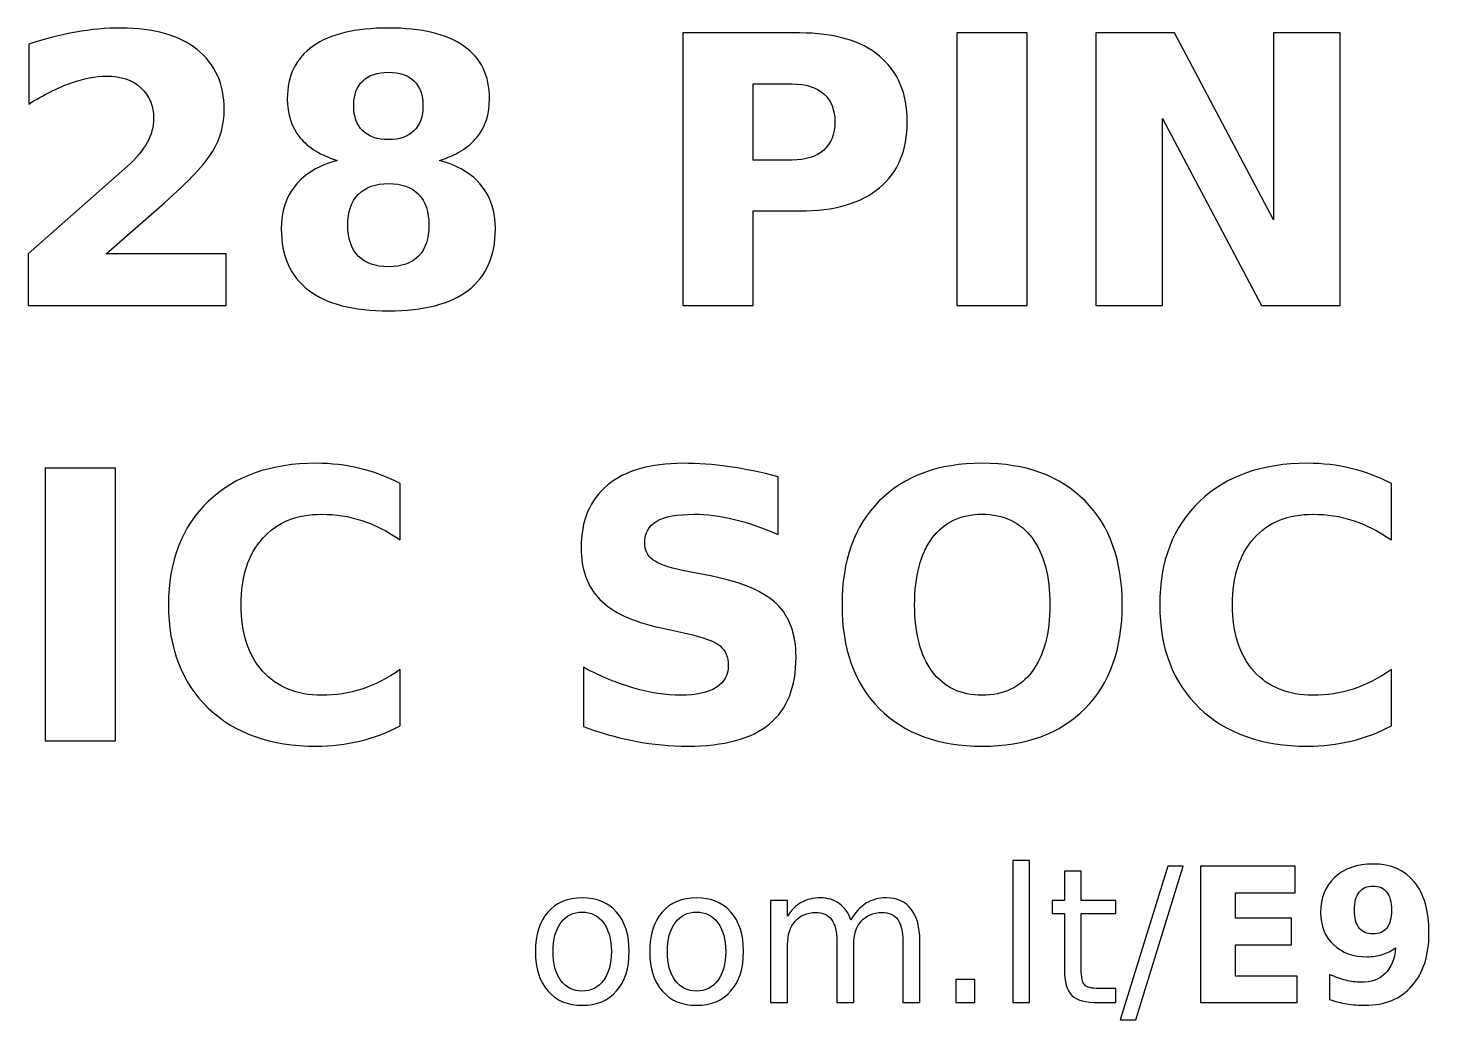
# Model space of a CAD drawing. Header units: centimetres. Extents: x -11.21 to -9.76, y -16.58 to -12.59.
# Drawn here: x -11.08 to -10.33, y -13.119 to -12.589 of the extents above; entities that cross this region are included whole.
import ezdxf

# ---------------------------------------------------------------- set-up
doc = ezdxf.new("R2010")
doc.units = ezdxf.units.CM
doc.header["$MEASUREMENT"] = 0
doc.layers.add('Layer 1', color=7, linetype='Continuous')

msp = doc.modelspace()

# ---------------------------------------------------------------- linework, layer by layer
at = {"layer": 'Layer 1', "color": 250}
for points, knots in [([(-11.03828, -12.70948), (-11.03828, -12.70948), (-10.97411, -12.70948), (-10.97411, -12.70948), (-10.97411, -12.70948), (-10.97411, -12.70948), (-10.97411, -12.73711), (-10.97411, -12.73711), (-10.97411, -12.73711), (-10.97411, -12.73711), (-11.08008, -12.73711), (-11.08008, -12.73711), (-11.08008, -12.73711), (-11.08008, -12.73711), (-11.08008, -12.70948), (-11.08008, -12.70948), (-11.08008, -12.70948), (-11.08008, -12.70948), (-11.02684, -12.66251), (-11.02684, -12.66251), (-11.02684, -12.66251), (-11.02208, -12.65821), (-11.01858, -12.65401), (-11.01631, -12.64991), (-11.01631, -12.64991), (-11.01401, -12.64581), (-11.01288, -12.64154), (-11.01288, -12.63711), (-11.01288, -12.63711), (-11.01288, -12.63028), (-11.01518, -12.62478), (-11.01978, -12.62061), (-11.01978, -12.62061), (-11.02434, -12.61644), (-11.03044, -12.61438), (-11.03808, -12.61438), (-11.03808, -12.61438), (-11.04394, -12.61438), (-11.05034, -12.61564), (-11.05731, -12.61814), (-11.05731, -12.61814), (-11.06428, -12.62064), (-11.07174, -12.62438), (-11.07968, -12.62931), (-11.07968, -12.62931), (-11.07968, -12.62931), (-11.07968, -12.59728), (-11.07968, -12.59728), (-11.07968, -12.59728), (-11.07121, -12.59448), (-11.06284, -12.59234), (-11.05458, -12.59088), (-11.05458, -12.59088), (-11.04631, -12.58941), (-11.03821, -12.58868), (-11.03024, -12.58868), (-11.03024, -12.58868), (-11.01281, -12.58868), (-10.99924, -12.59251), (-10.98958, -12.60021), (-10.98958, -12.60021), (-10.97991, -12.60788), (-10.97508, -12.61858), (-10.97508, -12.63234), (-10.97508, -12.63234), (-10.97508, -12.64028), (-10.97714, -12.64768), (-10.98124, -12.65454), (-10.98124, -12.65454), (-10.98534, -12.66141), (-10.99398, -12.67061), (-11.00711, -12.68214), (-11.00711, -12.68214), (-11.00711, -12.68214), (-11.03828, -12.70948), (-11.03828, -12.70948)], [0, 0, 0, 0, 0.052632, 0.052632, 0.052632, 0.052632, 0.105263, 0.105263, 0.105263, 0.105263, 0.157895, 0.157895, 0.157895, 0.157895, 0.210526, 0.210526, 0.210526, 0.210526, 0.263158, 0.263158, 0.263158, 0.263158, 0.315789, 0.315789, 0.315789, 0.315789, 0.368421, 0.368421, 0.368421, 0.368421, 0.421053, 0.421053, 0.421053, 0.421053, 0.473684, 0.473684, 0.473684, 0.473684, 0.526316, 0.526316, 0.526316, 0.526316, 0.578947, 0.578947, 0.578947, 0.578947, 0.631579, 0.631579, 0.631579, 0.631579, 0.684211, 0.684211, 0.684211, 0.684211, 0.736842, 0.736842, 0.736842, 0.736842, 0.789474, 0.789474, 0.789474, 0.789474, 0.842105, 0.842105, 0.842105, 0.842105, 0.894737, 0.894737, 0.894737, 0.894737, 0.947368, 0.947368, 0.947368, 0.947368, 1, 1, 1, 1]), ([(-10.91457, -12.65948), (-10.92341, -12.65681), (-10.93007, -12.65271), (-10.93457, -12.64718), (-10.93457, -12.64718), (-10.93907, -12.64164), (-10.94131, -12.63474), (-10.94131, -12.62648), (-10.94131, -12.62648), (-10.94131, -12.61418), (-10.93671, -12.60478), (-10.92754, -12.59834), (-10.92754, -12.59834), (-10.91837, -12.59191), (-10.90487, -12.58868), (-10.88711, -12.58868), (-10.88711, -12.58868), (-10.86947, -12.58868), (-10.85604, -12.59188), (-10.84687, -12.59831), (-10.84687, -12.59831), (-10.83771, -12.60471), (-10.83311, -12.61411), (-10.83311, -12.62648), (-10.83311, -12.62648), (-10.83311, -12.63474), (-10.83537, -12.64164), (-10.83987, -12.64718), (-10.83987, -12.64718), (-10.84441, -12.65271), (-10.85111, -12.65681), (-10.85994, -12.65948), (-10.85994, -12.65948), (-10.85004, -12.66221), (-10.84257, -12.66664), (-10.83754, -12.67281), (-10.83754, -12.67281), (-10.83251, -12.67894), (-10.82997, -12.68671), (-10.82997, -12.69611), (-10.82997, -12.69611), (-10.82997, -12.71054), (-10.83477, -12.72148), (-10.84437, -12.72884), (-10.84437, -12.72884), (-10.85397, -12.73624), (-10.86824, -12.73994), (-10.88711, -12.73994), (-10.88711, -12.73994), (-10.90607, -12.73994), (-10.92037, -12.73624), (-10.93004, -12.72884), (-10.93004, -12.72884), (-10.93971, -12.72148), (-10.94454, -12.71054), (-10.94454, -12.69611), (-10.94454, -12.69611), (-10.94454, -12.68671), (-10.94201, -12.67894), (-10.93697, -12.67281), (-10.93697, -12.67281), (-10.93194, -12.66664), (-10.92447, -12.66221), (-10.91457, -12.65948)], [0, 0, 0, 0, 0.0625, 0.0625, 0.0625, 0.0625, 0.125, 0.125, 0.125, 0.125, 0.1875, 0.1875, 0.1875, 0.1875, 0.25, 0.25, 0.25, 0.25, 0.3125, 0.3125, 0.3125, 0.3125, 0.375, 0.375, 0.375, 0.375, 0.4375, 0.4375, 0.4375, 0.4375, 0.5, 0.5, 0.5, 0.5, 0.5625, 0.5625, 0.5625, 0.5625, 0.625, 0.625, 0.625, 0.625, 0.6875, 0.6875, 0.6875, 0.6875, 0.75, 0.75, 0.75, 0.75, 0.8125, 0.8125, 0.8125, 0.8125, 0.875, 0.875, 0.875, 0.875, 0.9375, 0.9375, 0.9375, 0.9375, 1, 1, 1, 1]), ([(-10.72957, -12.59131), (-10.72957, -12.59131), (-10.66717, -12.59131), (-10.66717, -12.59131), (-10.66717, -12.59131), (-10.64861, -12.59131), (-10.63437, -12.59544), (-10.62444, -12.60368), (-10.62444, -12.60368), (-10.61451, -12.61191), (-10.60954, -12.62364), (-10.60954, -12.63888), (-10.60954, -12.63888), (-10.60954, -12.65414), (-10.61451, -12.66591), (-10.62444, -12.67414), (-10.62444, -12.67414), (-10.63437, -12.68238), (-10.64861, -12.68651), (-10.66717, -12.68651), (-10.66717, -12.68651), (-10.66717, -12.68651), (-10.69197, -12.68651), (-10.69197, -12.68651), (-10.69197, -12.68651), (-10.69197, -12.68651), (-10.69197, -12.73711), (-10.69197, -12.73711), (-10.69197, -12.73711), (-10.69197, -12.73711), (-10.72957, -12.73711), (-10.72957, -12.73711), (-10.72957, -12.73711), (-10.72957, -12.73711), (-10.72957, -12.59131), (-10.72957, -12.59131)], [0, 0, 0, 0, 0.111111, 0.111111, 0.111111, 0.111111, 0.222222, 0.222222, 0.222222, 0.222222, 0.333333, 0.333333, 0.333333, 0.333333, 0.444444, 0.444444, 0.444444, 0.444444, 0.555556, 0.555556, 0.555556, 0.555556, 0.666667, 0.666667, 0.666667, 0.666667, 0.777778, 0.777778, 0.777778, 0.777778, 0.888889, 0.888889, 0.888889, 0.888889, 1, 1, 1, 1]), ([(-10.583, -12.59131), (-10.583, -12.59131), (-10.5454, -12.59131), (-10.5454, -12.59131), (-10.5454, -12.59131), (-10.5454, -12.59131), (-10.5454, -12.73711), (-10.5454, -12.73711), (-10.5454, -12.73711), (-10.5454, -12.73711), (-10.583, -12.73711), (-10.583, -12.73711), (-10.583, -12.73711), (-10.583, -12.73711), (-10.583, -12.59131), (-10.583, -12.59131)], [0, 0, 0, 0, 0.25, 0.25, 0.25, 0.25, 0.5, 0.5, 0.5, 0.5, 0.75, 0.75, 0.75, 0.75, 1, 1, 1, 1]), ([(-10.5086, -12.59131), (-10.5086, -12.59131), (-10.4666, -12.59131), (-10.4666, -12.59131), (-10.4666, -12.59131), (-10.4666, -12.59131), (-10.41357, -12.69131), (-10.41357, -12.69131), (-10.41357, -12.69131), (-10.41357, -12.69131), (-10.41357, -12.59131), (-10.41357, -12.59131), (-10.41357, -12.59131), (-10.41357, -12.59131), (-10.37794, -12.59131), (-10.37794, -12.59131), (-10.37794, -12.59131), (-10.37794, -12.59131), (-10.37794, -12.73711), (-10.37794, -12.73711), (-10.37794, -12.73711), (-10.37794, -12.73711), (-10.41994, -12.73711), (-10.41994, -12.73711), (-10.41994, -12.73711), (-10.41994, -12.73711), (-10.47297, -12.63711), (-10.47297, -12.63711), (-10.47297, -12.63711), (-10.47297, -12.63711), (-10.47297, -12.73711), (-10.47297, -12.73711), (-10.47297, -12.73711), (-10.47297, -12.73711), (-10.5086, -12.73711), (-10.5086, -12.73711), (-10.5086, -12.73711), (-10.5086, -12.73711), (-10.5086, -12.59131), (-10.5086, -12.59131)], [0, 0, 0, 0, 0.1, 0.1, 0.1, 0.1, 0.2, 0.2, 0.2, 0.2, 0.3, 0.3, 0.3, 0.3, 0.4, 0.4, 0.4, 0.4, 0.5, 0.5, 0.5, 0.5, 0.6, 0.6, 0.6, 0.6, 0.7, 0.7, 0.7, 0.7, 0.8, 0.8, 0.8, 0.8, 0.9, 0.9, 0.9, 0.9, 1, 1, 1, 1]), ([(-10.90577, -12.63028), (-10.90577, -12.63608), (-10.90417, -12.64054), (-10.90094, -12.64364), (-10.90094, -12.64364), (-10.89771, -12.64678), (-10.89311, -12.64834), (-10.88711, -12.64834), (-10.88711, -12.64834), (-10.88124, -12.64834), (-10.87671, -12.64678), (-10.87354, -12.64364), (-10.87354, -12.64364), (-10.87034, -12.64054), (-10.86874, -12.63608), (-10.86874, -12.63028), (-10.86874, -12.63028), (-10.86874, -12.62448), (-10.87034, -12.62004), (-10.87354, -12.61694), (-10.87354, -12.61694), (-10.87671, -12.61384), (-10.88124, -12.61231), (-10.88711, -12.61231), (-10.88711, -12.61231), (-10.89311, -12.61231), (-10.89771, -12.61388), (-10.90094, -12.61701), (-10.90094, -12.61701), (-10.90417, -12.62011), (-10.90577, -12.62454), (-10.90577, -12.63028)], [0, 0, 0, 0, 0.125, 0.125, 0.125, 0.125, 0.25, 0.25, 0.25, 0.25, 0.375, 0.375, 0.375, 0.375, 0.5, 0.5, 0.5, 0.5, 0.625, 0.625, 0.625, 0.625, 0.75, 0.75, 0.75, 0.75, 0.875, 0.875, 0.875, 0.875, 1, 1, 1, 1]), ([(-10.69197, -12.61854), (-10.69197, -12.61854), (-10.69197, -12.65928), (-10.69197, -12.65928), (-10.69197, -12.65928), (-10.69197, -12.65928), (-10.67117, -12.65928), (-10.67117, -12.65928), (-10.67117, -12.65928), (-10.66387, -12.65928), (-10.65824, -12.65751), (-10.65427, -12.65394), (-10.65427, -12.65394), (-10.65031, -12.65041), (-10.64831, -12.64538), (-10.64831, -12.63888), (-10.64831, -12.63888), (-10.64831, -12.63234), (-10.65031, -12.62734), (-10.65427, -12.62381), (-10.65427, -12.62381), (-10.65824, -12.62031), (-10.66387, -12.61854), (-10.67117, -12.61854), (-10.67117, -12.61854), (-10.67117, -12.61854), (-10.69197, -12.61854), (-10.69197, -12.61854)], [0, 0, 0, 0, 0.142857, 0.142857, 0.142857, 0.142857, 0.285714, 0.285714, 0.285714, 0.285714, 0.428571, 0.428571, 0.428571, 0.428571, 0.571429, 0.571429, 0.571429, 0.571429, 0.714286, 0.714286, 0.714286, 0.714286, 0.857143, 0.857143, 0.857143, 0.857143, 1, 1, 1, 1]), ([(-10.88711, -12.67188), (-10.89414, -12.67188), (-10.89957, -12.67381), (-10.90334, -12.67764), (-10.90334, -12.67764), (-10.90711, -12.68148), (-10.90901, -12.68698), (-10.90901, -12.69414), (-10.90901, -12.69414), (-10.90901, -12.70131), (-10.90711, -12.70678), (-10.90334, -12.71061), (-10.90334, -12.71061), (-10.89957, -12.71441), (-10.89414, -12.71631), (-10.88711, -12.71631), (-10.88711, -12.71631), (-10.88014, -12.71631), (-10.87481, -12.71441), (-10.87107, -12.71061), (-10.87107, -12.71061), (-10.86737, -12.70678), (-10.86551, -12.70131), (-10.86551, -12.69414), (-10.86551, -12.69414), (-10.86551, -12.68691), (-10.86737, -12.68141), (-10.87107, -12.67758), (-10.87107, -12.67758), (-10.87481, -12.67378), (-10.88014, -12.67188), (-10.88711, -12.67188)], [0, 0, 0, 0, 0.125, 0.125, 0.125, 0.125, 0.25, 0.25, 0.25, 0.25, 0.375, 0.375, 0.375, 0.375, 0.5, 0.5, 0.5, 0.5, 0.625, 0.625, 0.625, 0.625, 0.75, 0.75, 0.75, 0.75, 0.875, 0.875, 0.875, 0.875, 1, 1, 1, 1]), ([(-11.07091, -12.82411), (-11.07091, -12.82411), (-11.03331, -12.82411), (-11.03331, -12.82411), (-11.03331, -12.82411), (-11.03331, -12.82411), (-11.03331, -12.96991), (-11.03331, -12.96991), (-11.03331, -12.96991), (-11.03331, -12.96991), (-11.07091, -12.96991), (-11.07091, -12.96991), (-11.07091, -12.96991), (-11.07091, -12.96991), (-11.07091, -12.82411), (-11.07091, -12.82411)], [0, 0, 0, 0, 0.25, 0.25, 0.25, 0.25, 0.5, 0.5, 0.5, 0.5, 0.75, 0.75, 0.75, 0.75, 1, 1, 1, 1]), ([(-10.88088, -12.96191), (-10.88778, -12.96548), (-10.89498, -12.96818), (-10.90248, -12.97001), (-10.90248, -12.97001), (-10.90995, -12.97184), (-10.91778, -12.97274), (-10.92591, -12.97274), (-10.92591, -12.97274), (-10.95018, -12.97274), (-10.96941, -12.96594), (-10.98361, -12.95238), (-10.98361, -12.95238), (-10.99781, -12.93881), (-11.00491, -12.92041), (-11.00491, -12.89714), (-11.00491, -12.89714), (-11.00491, -12.87384), (-10.99781, -12.85541), (-10.98361, -12.84184), (-10.98361, -12.84184), (-10.96941, -12.82828), (-10.95018, -12.82148), (-10.92591, -12.82148), (-10.92591, -12.82148), (-10.91778, -12.82148), (-10.90995, -12.82238), (-10.90248, -12.82421), (-10.90248, -12.82421), (-10.89498, -12.82604), (-10.88778, -12.82874), (-10.88088, -12.83231), (-10.88088, -12.83231), (-10.88088, -12.83231), (-10.88088, -12.86248), (-10.88088, -12.86248), (-10.88088, -12.86248), (-10.88785, -12.85771), (-10.89471, -12.85424), (-10.90148, -12.85204), (-10.90148, -12.85204), (-10.90825, -12.84981), (-10.91538, -12.84871), (-10.92288, -12.84871), (-10.92288, -12.84871), (-10.93628, -12.84871), (-10.94685, -12.85301), (-10.95451, -12.86161), (-10.95451, -12.86161), (-10.96221, -12.87021), (-10.96605, -12.88204), (-10.96605, -12.89714), (-10.96605, -12.89714), (-10.96605, -12.91221), (-10.96221, -12.92401), (-10.95451, -12.93261), (-10.95451, -12.93261), (-10.94685, -12.94121), (-10.93628, -12.94551), (-10.92288, -12.94551), (-10.92288, -12.94551), (-10.91538, -12.94551), (-10.90825, -12.94441), (-10.90148, -12.94218), (-10.90148, -12.94218), (-10.89471, -12.93998), (-10.88785, -12.93651), (-10.88088, -12.93174), (-10.88088, -12.93174), (-10.88088, -12.93174), (-10.88088, -12.96191), (-10.88088, -12.96191)], [0, 0, 0, 0, 0.055556, 0.055556, 0.055556, 0.055556, 0.111111, 0.111111, 0.111111, 0.111111, 0.166667, 0.166667, 0.166667, 0.166667, 0.222222, 0.222222, 0.222222, 0.222222, 0.277778, 0.277778, 0.277778, 0.277778, 0.333333, 0.333333, 0.333333, 0.333333, 0.388889, 0.388889, 0.388889, 0.388889, 0.444444, 0.444444, 0.444444, 0.444444, 0.5, 0.5, 0.5, 0.5, 0.555556, 0.555556, 0.555556, 0.555556, 0.611111, 0.611111, 0.611111, 0.611111, 0.666667, 0.666667, 0.666667, 0.666667, 0.722222, 0.722222, 0.722222, 0.722222, 0.777778, 0.777778, 0.777778, 0.777778, 0.833333, 0.833333, 0.833333, 0.833333, 0.888889, 0.888889, 0.888889, 0.888889, 0.944444, 0.944444, 0.944444, 0.944444, 1, 1, 1, 1]), ([(-10.67865, -12.82871), (-10.67865, -12.82871), (-10.67865, -12.85954), (-10.67865, -12.85954), (-10.67865, -12.85954), (-10.68665, -12.85598), (-10.69448, -12.85328), (-10.70208, -12.85144), (-10.70208, -12.85144), (-10.70971, -12.84961), (-10.71691, -12.84871), (-10.72368, -12.84871), (-10.72368, -12.84871), (-10.73265, -12.84871), (-10.73931, -12.84994), (-10.74361, -12.85241), (-10.74361, -12.85241), (-10.74791, -12.85491), (-10.75005, -12.85874), (-10.75005, -12.86394), (-10.75005, -12.86394), (-10.75005, -12.86784), (-10.74861, -12.87091), (-10.74571, -12.87308), (-10.74571, -12.87308), (-10.74281, -12.87524), (-10.73755, -12.87714), (-10.72991, -12.87871), (-10.72991, -12.87871), (-10.72991, -12.87871), (-10.71391, -12.88191), (-10.71391, -12.88191), (-10.71391, -12.88191), (-10.69768, -12.88518), (-10.68618, -12.89011), (-10.67935, -12.89678), (-10.67935, -12.89678), (-10.67251, -12.90341), (-10.66908, -12.91284), (-10.66908, -12.92508), (-10.66908, -12.92508), (-10.66908, -12.94118), (-10.67385, -12.95314), (-10.68338, -12.96098), (-10.68338, -12.96098), (-10.69291, -12.96881), (-10.70748, -12.97274), (-10.72708, -12.97274), (-10.72708, -12.97274), (-10.73635, -12.97274), (-10.74561, -12.97188), (-10.75491, -12.97011), (-10.75491, -12.97011), (-10.76421, -12.96834), (-10.77355, -12.96574), (-10.78285, -12.96231), (-10.78285, -12.96231), (-10.78285, -12.96231), (-10.78285, -12.93058), (-10.78285, -12.93058), (-10.78285, -12.93058), (-10.77355, -12.93551), (-10.76455, -12.93924), (-10.75585, -12.94174), (-10.75585, -12.94174), (-10.74715, -12.94424), (-10.73878, -12.94551), (-10.73071, -12.94551), (-10.73071, -12.94551), (-10.72251, -12.94551), (-10.71621, -12.94414), (-10.71185, -12.94141), (-10.71185, -12.94141), (-10.70748, -12.93868), (-10.70531, -12.93478), (-10.70531, -12.92968), (-10.70531, -12.92968), (-10.70531, -12.92514), (-10.70678, -12.92161), (-10.70975, -12.91914), (-10.70975, -12.91914), (-10.71271, -12.91668), (-10.71861, -12.91444), (-10.72748, -12.91251), (-10.72748, -12.91251), (-10.72748, -12.91251), (-10.74205, -12.90928), (-10.74205, -12.90928), (-10.74205, -12.90928), (-10.75661, -12.90614), (-10.76728, -12.90118), (-10.77401, -12.89434), (-10.77401, -12.89434), (-10.78075, -12.88751), (-10.78411, -12.87828), (-10.78411, -12.86671), (-10.78411, -12.86671), (-10.78411, -12.85218), (-10.77941, -12.84101), (-10.77005, -12.83321), (-10.77005, -12.83321), (-10.76068, -12.82538), (-10.74721, -12.82148), (-10.72961, -12.82148), (-10.72961, -12.82148), (-10.72161, -12.82148), (-10.71338, -12.82208), (-10.70491, -12.82328), (-10.70491, -12.82328), (-10.69645, -12.82448), (-10.68768, -12.82628), (-10.67865, -12.82871)], [0, 0, 0, 0, 0.035714, 0.035714, 0.035714, 0.035714, 0.071429, 0.071429, 0.071429, 0.071429, 0.107143, 0.107143, 0.107143, 0.107143, 0.142857, 0.142857, 0.142857, 0.142857, 0.178571, 0.178571, 0.178571, 0.178571, 0.214286, 0.214286, 0.214286, 0.214286, 0.25, 0.25, 0.25, 0.25, 0.285714, 0.285714, 0.285714, 0.285714, 0.321429, 0.321429, 0.321429, 0.321429, 0.357143, 0.357143, 0.357143, 0.357143, 0.392857, 0.392857, 0.392857, 0.392857, 0.428571, 0.428571, 0.428571, 0.428571, 0.464286, 0.464286, 0.464286, 0.464286, 0.5, 0.5, 0.5, 0.5, 0.535714, 0.535714, 0.535714, 0.535714, 0.571429, 0.571429, 0.571429, 0.571429, 0.607143, 0.607143, 0.607143, 0.607143, 0.642857, 0.642857, 0.642857, 0.642857, 0.678571, 0.678571, 0.678571, 0.678571, 0.714286, 0.714286, 0.714286, 0.714286, 0.75, 0.75, 0.75, 0.75, 0.785714, 0.785714, 0.785714, 0.785714, 0.821429, 0.821429, 0.821429, 0.821429, 0.857143, 0.857143, 0.857143, 0.857143, 0.892857, 0.892857, 0.892857, 0.892857, 0.928571, 0.928571, 0.928571, 0.928571, 0.964286, 0.964286, 0.964286, 0.964286, 1, 1, 1, 1]), ([(-10.56948, -12.82148), (-10.54605, -12.82148), (-10.52768, -12.82818), (-10.51442, -12.84161), (-10.51442, -12.84161), (-10.50112, -12.85501), (-10.49448, -12.87351), (-10.49448, -12.89714), (-10.49448, -12.89714), (-10.49448, -12.92071), (-10.50112, -12.93921), (-10.51442, -12.95261), (-10.51442, -12.95261), (-10.52768, -12.96604), (-10.54605, -12.97274), (-10.56948, -12.97274), (-10.56948, -12.97274), (-10.59285, -12.97274), (-10.61118, -12.96604), (-10.62452, -12.95261), (-10.62452, -12.95261), (-10.63782, -12.93921), (-10.64448, -12.92071), (-10.64448, -12.89714), (-10.64448, -12.89714), (-10.64448, -12.87351), (-10.63782, -12.85501), (-10.62452, -12.84161), (-10.62452, -12.84161), (-10.61118, -12.82818), (-10.59285, -12.82148), (-10.56948, -12.82148)], [0, 0, 0, 0, 0.125, 0.125, 0.125, 0.125, 0.25, 0.25, 0.25, 0.25, 0.375, 0.375, 0.375, 0.375, 0.5, 0.5, 0.5, 0.5, 0.625, 0.625, 0.625, 0.625, 0.75, 0.75, 0.75, 0.75, 0.875, 0.875, 0.875, 0.875, 1, 1, 1, 1]), ([(-10.35042, -12.96191), (-10.35732, -12.96548), (-10.36452, -12.96818), (-10.37202, -12.97001), (-10.37202, -12.97001), (-10.37949, -12.97184), (-10.38732, -12.97274), (-10.39545, -12.97274), (-10.39545, -12.97274), (-10.41972, -12.97274), (-10.43895, -12.96594), (-10.45315, -12.95238), (-10.45315, -12.95238), (-10.46735, -12.93881), (-10.47445, -12.92041), (-10.47445, -12.89714), (-10.47445, -12.89714), (-10.47445, -12.87384), (-10.46735, -12.85541), (-10.45315, -12.84184), (-10.45315, -12.84184), (-10.43895, -12.82828), (-10.41972, -12.82148), (-10.39545, -12.82148), (-10.39545, -12.82148), (-10.38732, -12.82148), (-10.37949, -12.82238), (-10.37202, -12.82421), (-10.37202, -12.82421), (-10.36452, -12.82604), (-10.35732, -12.82874), (-10.35042, -12.83231), (-10.35042, -12.83231), (-10.35042, -12.83231), (-10.35042, -12.86248), (-10.35042, -12.86248), (-10.35042, -12.86248), (-10.35739, -12.85771), (-10.36425, -12.85424), (-10.37102, -12.85204), (-10.37102, -12.85204), (-10.37779, -12.84981), (-10.38492, -12.84871), (-10.39242, -12.84871), (-10.39242, -12.84871), (-10.40582, -12.84871), (-10.41639, -12.85301), (-10.42405, -12.86161), (-10.42405, -12.86161), (-10.43175, -12.87021), (-10.43559, -12.88204), (-10.43559, -12.89714), (-10.43559, -12.89714), (-10.43559, -12.91221), (-10.43175, -12.92401), (-10.42405, -12.93261), (-10.42405, -12.93261), (-10.41639, -12.94121), (-10.40582, -12.94551), (-10.39242, -12.94551), (-10.39242, -12.94551), (-10.38492, -12.94551), (-10.37779, -12.94441), (-10.37102, -12.94218), (-10.37102, -12.94218), (-10.36425, -12.93998), (-10.35739, -12.93651), (-10.35042, -12.93174), (-10.35042, -12.93174), (-10.35042, -12.93174), (-10.35042, -12.96191), (-10.35042, -12.96191)], [0, 0, 0, 0, 0.055556, 0.055556, 0.055556, 0.055556, 0.111111, 0.111111, 0.111111, 0.111111, 0.166667, 0.166667, 0.166667, 0.166667, 0.222222, 0.222222, 0.222222, 0.222222, 0.277778, 0.277778, 0.277778, 0.277778, 0.333333, 0.333333, 0.333333, 0.333333, 0.388889, 0.388889, 0.388889, 0.388889, 0.444444, 0.444444, 0.444444, 0.444444, 0.5, 0.5, 0.5, 0.5, 0.555556, 0.555556, 0.555556, 0.555556, 0.611111, 0.611111, 0.611111, 0.611111, 0.666667, 0.666667, 0.666667, 0.666667, 0.722222, 0.722222, 0.722222, 0.722222, 0.777778, 0.777778, 0.777778, 0.777778, 0.833333, 0.833333, 0.833333, 0.833333, 0.888889, 0.888889, 0.888889, 0.888889, 0.944444, 0.944444, 0.944444, 0.944444, 1, 1, 1, 1]), ([(-10.56948, -12.84871), (-10.58095, -12.84871), (-10.58982, -12.85294), (-10.59615, -12.86141), (-10.59615, -12.86141), (-10.60245, -12.86988), (-10.60562, -12.88178), (-10.60562, -12.89714), (-10.60562, -12.89714), (-10.60562, -12.91248), (-10.60245, -12.92434), (-10.59615, -12.93281), (-10.59615, -12.93281), (-10.58982, -12.94128), (-10.58095, -12.94551), (-10.56948, -12.94551), (-10.56948, -12.94551), (-10.55795, -12.94551), (-10.54905, -12.94128), (-10.54272, -12.93281), (-10.54272, -12.93281), (-10.53642, -12.92434), (-10.53325, -12.91248), (-10.53325, -12.89714), (-10.53325, -12.89714), (-10.53325, -12.88178), (-10.53642, -12.86988), (-10.54272, -12.86141), (-10.54272, -12.86141), (-10.54905, -12.85294), (-10.55795, -12.84871), (-10.56948, -12.84871)], [0, 0, 0, 0, 0.125, 0.125, 0.125, 0.125, 0.25, 0.25, 0.25, 0.25, 0.375, 0.375, 0.375, 0.375, 0.5, 0.5, 0.5, 0.5, 0.625, 0.625, 0.625, 0.625, 0.75, 0.75, 0.75, 0.75, 0.875, 0.875, 0.875, 0.875, 1, 1, 1, 1]), ([(-10.55312, -13.03392), (-10.55312, -13.03392), (-10.54414, -13.03392), (-10.54414, -13.03392), (-10.54414, -13.03392), (-10.54414, -13.03392), (-10.54414, -13.1099), (-10.54414, -13.1099), (-10.54414, -13.1099), (-10.54414, -13.1099), (-10.55312, -13.1099), (-10.55312, -13.1099), (-10.55312, -13.1099), (-10.55312, -13.1099), (-10.55312, -13.03392), (-10.55312, -13.03392)], [0, 0, 0, 0, 0.25, 0.25, 0.25, 0.25, 0.5, 0.5, 0.5, 0.5, 0.75, 0.75, 0.75, 0.75, 1, 1, 1, 1]), ([(-10.47016, -13.037), (-10.47016, -13.037), (-10.46186, -13.037), (-10.46186, -13.037), (-10.46186, -13.037), (-10.46186, -13.037), (-10.48724, -13.11918), (-10.48724, -13.11918), (-10.48724, -13.11918), (-10.48724, -13.11918), (-10.49554, -13.11918), (-10.49554, -13.11918), (-10.49554, -13.11918), (-10.49554, -13.11918), (-10.47016, -13.037), (-10.47016, -13.037)], [0, 0, 0, 0, 0.25, 0.25, 0.25, 0.25, 0.5, 0.5, 0.5, 0.5, 0.75, 0.75, 0.75, 0.75, 1, 1, 1, 1]), ([(-10.45268, -13.037), (-10.45268, -13.037), (-10.40194, -13.037), (-10.40194, -13.037), (-10.40194, -13.037), (-10.40194, -13.037), (-10.40194, -13.05122), (-10.40194, -13.05122), (-10.40194, -13.05122), (-10.40194, -13.05122), (-10.43388, -13.05122), (-10.43388, -13.05122), (-10.43388, -13.05122), (-10.43388, -13.05122), (-10.43388, -13.06478), (-10.43388, -13.06478), (-10.43388, -13.06478), (-10.43388, -13.06478), (-10.40386, -13.06478), (-10.40386, -13.06478), (-10.40386, -13.06478), (-10.40386, -13.06478), (-10.40386, -13.079), (-10.40386, -13.079), (-10.40386, -13.079), (-10.40386, -13.079), (-10.43388, -13.079), (-10.43388, -13.079), (-10.43388, -13.079), (-10.43388, -13.079), (-10.43388, -13.09568), (-10.43388, -13.09568), (-10.43388, -13.09568), (-10.43388, -13.09568), (-10.40088, -13.09568), (-10.40088, -13.09568), (-10.40088, -13.09568), (-10.40088, -13.09568), (-10.40088, -13.1099), (-10.40088, -13.1099), (-10.40088, -13.1099), (-10.40088, -13.1099), (-10.45268, -13.1099), (-10.45268, -13.1099), (-10.45268, -13.1099), (-10.45268, -13.1099), (-10.45268, -13.037), (-10.45268, -13.037)], [0, 0, 0, 0, 0.083333, 0.083333, 0.083333, 0.083333, 0.166667, 0.166667, 0.166667, 0.166667, 0.25, 0.25, 0.25, 0.25, 0.333333, 0.333333, 0.333333, 0.333333, 0.416667, 0.416667, 0.416667, 0.416667, 0.5, 0.5, 0.5, 0.5, 0.583333, 0.583333, 0.583333, 0.583333, 0.666667, 0.666667, 0.666667, 0.666667, 0.75, 0.75, 0.75, 0.75, 0.833333, 0.833333, 0.833333, 0.833333, 0.916667, 0.916667, 0.916667, 0.916667, 1, 1, 1, 1]), ([(-10.38352, -13.1083), (-10.38352, -13.1083), (-10.38352, -13.09482), (-10.38352, -13.09482), (-10.38352, -13.09482), (-10.38052, -13.09622), (-10.37766, -13.09727), (-10.37492, -13.09797), (-10.37492, -13.09797), (-10.37219, -13.09867), (-10.36949, -13.09902), (-10.36682, -13.09902), (-10.36682, -13.09902), (-10.36122, -13.09902), (-10.35687, -13.09747), (-10.35374, -13.09435), (-10.35374, -13.09435), (-10.35062, -13.09125), (-10.34877, -13.08663), (-10.34822, -13.08052), (-10.34822, -13.08052), (-10.35044, -13.08215), (-10.35279, -13.08337), (-10.35531, -13.08418), (-10.35531, -13.08418), (-10.35781, -13.085), (-10.36052, -13.0854), (-10.36346, -13.0854), (-10.36346, -13.0854), (-10.37091, -13.0854), (-10.37692, -13.08323), (-10.38149, -13.07888), (-10.38149, -13.07888), (-10.38607, -13.07453), (-10.38836, -13.06882), (-10.38836, -13.06172), (-10.38836, -13.06172), (-10.38836, -13.05387), (-10.38581, -13.04758), (-10.38072, -13.04287), (-10.38072, -13.04287), (-10.37562, -13.03815), (-10.36879, -13.03578), (-10.36024, -13.03578), (-10.36024, -13.03578), (-10.35072, -13.03578), (-10.34337, -13.03898), (-10.33817, -13.0454), (-10.33817, -13.0454), (-10.33296, -13.05182), (-10.33036, -13.06088), (-10.33036, -13.0726), (-10.33036, -13.0726), (-10.33036, -13.08463), (-10.33341, -13.0941), (-10.33949, -13.10098), (-10.33949, -13.10098), (-10.34557, -13.10787), (-10.35392, -13.11132), (-10.36452, -13.11132), (-10.36452, -13.11132), (-10.36796, -13.11132), (-10.37122, -13.11107), (-10.37434, -13.11057), (-10.37434, -13.11057), (-10.37747, -13.11007), (-10.38052, -13.1093), (-10.38352, -13.1083)], [0, 0, 0, 0, 0.058824, 0.058824, 0.058824, 0.058824, 0.117647, 0.117647, 0.117647, 0.117647, 0.176471, 0.176471, 0.176471, 0.176471, 0.235294, 0.235294, 0.235294, 0.235294, 0.294118, 0.294118, 0.294118, 0.294118, 0.352941, 0.352941, 0.352941, 0.352941, 0.411765, 0.411765, 0.411765, 0.411765, 0.470588, 0.470588, 0.470588, 0.470588, 0.529412, 0.529412, 0.529412, 0.529412, 0.588235, 0.588235, 0.588235, 0.588235, 0.647059, 0.647059, 0.647059, 0.647059, 0.705882, 0.705882, 0.705882, 0.705882, 0.764706, 0.764706, 0.764706, 0.764706, 0.823529, 0.823529, 0.823529, 0.823529, 0.882353, 0.882353, 0.882353, 0.882353, 0.941176, 0.941176, 0.941176, 0.941176, 1, 1, 1, 1]), ([(-10.51644, -13.03968), (-10.51644, -13.03968), (-10.51644, -13.05522), (-10.51644, -13.05522), (-10.51644, -13.05522), (-10.51644, -13.05522), (-10.49794, -13.05522), (-10.49794, -13.05522), (-10.49794, -13.05522), (-10.49794, -13.05522), (-10.49794, -13.0622), (-10.49794, -13.0622), (-10.49794, -13.0622), (-10.49794, -13.0622), (-10.51644, -13.0622), (-10.51644, -13.0622), (-10.51644, -13.0622), (-10.51644, -13.0622), (-10.51644, -13.09188), (-10.51644, -13.09188), (-10.51644, -13.09188), (-10.51644, -13.09635), (-10.51583, -13.09922), (-10.51461, -13.10048), (-10.51461, -13.10048), (-10.51339, -13.10175), (-10.51091, -13.10238), (-10.50718, -13.10238), (-10.50718, -13.10238), (-10.50718, -13.10238), (-10.49794, -13.10238), (-10.49794, -13.10238), (-10.49794, -13.10238), (-10.49794, -13.10238), (-10.49794, -13.1099), (-10.49794, -13.1099), (-10.49794, -13.1099), (-10.49794, -13.1099), (-10.50718, -13.1099), (-10.50718, -13.1099), (-10.50718, -13.1099), (-10.51409, -13.1099), (-10.51889, -13.1086), (-10.52153, -13.10602), (-10.52153, -13.10602), (-10.52416, -13.10343), (-10.52548, -13.09872), (-10.52548, -13.09188), (-10.52548, -13.09188), (-10.52548, -13.09188), (-10.52548, -13.0622), (-10.52548, -13.0622), (-10.52548, -13.0622), (-10.52548, -13.0622), (-10.53208, -13.0622), (-10.53208, -13.0622), (-10.53208, -13.0622), (-10.53208, -13.0622), (-10.53208, -13.05522), (-10.53208, -13.05522), (-10.53208, -13.05522), (-10.53208, -13.05522), (-10.52548, -13.05522), (-10.52548, -13.05522), (-10.52548, -13.05522), (-10.52548, -13.05522), (-10.52548, -13.03968), (-10.52548, -13.03968), (-10.52548, -13.03968), (-10.52548, -13.03968), (-10.51644, -13.03968), (-10.51644, -13.03968)], [0, 0, 0, 0, 0.055556, 0.055556, 0.055556, 0.055556, 0.111111, 0.111111, 0.111111, 0.111111, 0.166667, 0.166667, 0.166667, 0.166667, 0.222222, 0.222222, 0.222222, 0.222222, 0.277778, 0.277778, 0.277778, 0.277778, 0.333333, 0.333333, 0.333333, 0.333333, 0.388889, 0.388889, 0.388889, 0.388889, 0.444444, 0.444444, 0.444444, 0.444444, 0.5, 0.5, 0.5, 0.5, 0.555556, 0.555556, 0.555556, 0.555556, 0.611111, 0.611111, 0.611111, 0.611111, 0.666667, 0.666667, 0.666667, 0.666667, 0.722222, 0.722222, 0.722222, 0.722222, 0.777778, 0.777778, 0.777778, 0.777778, 0.833333, 0.833333, 0.833333, 0.833333, 0.888889, 0.888889, 0.888889, 0.888889, 0.944444, 0.944444, 0.944444, 0.944444, 1, 1, 1, 1]), ([(-10.36032, -13.0732), (-10.35704, -13.0732), (-10.35457, -13.07213), (-10.35291, -13.07), (-10.35291, -13.07), (-10.35126, -13.06787), (-10.35042, -13.06467), (-10.35042, -13.0604), (-10.35042, -13.0604), (-10.35042, -13.05617), (-10.35126, -13.05297), (-10.35291, -13.05082), (-10.35291, -13.05082), (-10.35457, -13.04867), (-10.35704, -13.0476), (-10.36032, -13.0476), (-10.36032, -13.0476), (-10.36362, -13.0476), (-10.36609, -13.04867), (-10.36776, -13.05082), (-10.36776, -13.05082), (-10.36941, -13.05297), (-10.37024, -13.05617), (-10.37024, -13.0604), (-10.37024, -13.0604), (-10.37024, -13.06467), (-10.36941, -13.06787), (-10.36776, -13.07), (-10.36776, -13.07), (-10.36609, -13.07213), (-10.36362, -13.0732), (-10.36032, -13.0732)], [0, 0, 0, 0, 0.125, 0.125, 0.125, 0.125, 0.25, 0.25, 0.25, 0.25, 0.375, 0.375, 0.375, 0.375, 0.5, 0.5, 0.5, 0.5, 0.625, 0.625, 0.625, 0.625, 0.75, 0.75, 0.75, 0.75, 0.875, 0.875, 0.875, 0.875, 1, 1, 1, 1]), ([(-10.78348, -13.0539), (-10.77567, -13.0539), (-10.76953, -13.05643), (-10.76507, -13.06152), (-10.76507, -13.06152), (-10.76062, -13.0666), (-10.75838, -13.07362), (-10.75838, -13.0826), (-10.75838, -13.0826), (-10.75838, -13.09157), (-10.76062, -13.09858), (-10.76507, -13.10368), (-10.76507, -13.10368), (-10.76953, -13.10877), (-10.77567, -13.11132), (-10.78348, -13.11132), (-10.78348, -13.11132), (-10.79133, -13.11132), (-10.79747, -13.10877), (-10.80192, -13.10368), (-10.80192, -13.10368), (-10.80637, -13.09858), (-10.80858, -13.09157), (-10.80858, -13.0826), (-10.80858, -13.0826), (-10.80858, -13.07362), (-10.80637, -13.0666), (-10.80192, -13.06152), (-10.80192, -13.06152), (-10.79747, -13.05643), (-10.79133, -13.0539), (-10.78348, -13.0539)], [0, 0, 0, 0, 0.125, 0.125, 0.125, 0.125, 0.25, 0.25, 0.25, 0.25, 0.375, 0.375, 0.375, 0.375, 0.5, 0.5, 0.5, 0.5, 0.625, 0.625, 0.625, 0.625, 0.75, 0.75, 0.75, 0.75, 0.875, 0.875, 0.875, 0.875, 1, 1, 1, 1]), ([(-10.7223, -13.0539), (-10.71449, -13.0539), (-10.70835, -13.05643), (-10.70389, -13.06152), (-10.70389, -13.06152), (-10.69944, -13.0666), (-10.6972, -13.07362), (-10.6972, -13.0826), (-10.6972, -13.0826), (-10.6972, -13.09157), (-10.69944, -13.09858), (-10.70389, -13.10368), (-10.70389, -13.10368), (-10.70835, -13.10877), (-10.71449, -13.11132), (-10.7223, -13.11132), (-10.7223, -13.11132), (-10.73015, -13.11132), (-10.73629, -13.10877), (-10.74074, -13.10368), (-10.74074, -13.10368), (-10.74519, -13.09858), (-10.7474, -13.09157), (-10.7474, -13.0826), (-10.7474, -13.0826), (-10.7474, -13.07362), (-10.74519, -13.0666), (-10.74074, -13.06152), (-10.74074, -13.06152), (-10.73629, -13.05643), (-10.73015, -13.0539), (-10.7223, -13.0539)], [0, 0, 0, 0, 0.125, 0.125, 0.125, 0.125, 0.25, 0.25, 0.25, 0.25, 0.375, 0.375, 0.375, 0.375, 0.5, 0.5, 0.5, 0.5, 0.625, 0.625, 0.625, 0.625, 0.75, 0.75, 0.75, 0.75, 0.875, 0.875, 0.875, 0.875, 1, 1, 1, 1]), ([(-10.63974, -13.06572), (-10.63749, -13.06168), (-10.63481, -13.0587), (-10.63167, -13.05678), (-10.63167, -13.05678), (-10.62856, -13.05487), (-10.62487, -13.0539), (-10.62064, -13.0539), (-10.62064, -13.0539), (-10.61496, -13.0539), (-10.61056, -13.0559), (-10.60746, -13.05988), (-10.60746, -13.05988), (-10.60437, -13.06387), (-10.60282, -13.06953), (-10.60282, -13.0769), (-10.60282, -13.0769), (-10.60282, -13.0769), (-10.60282, -13.1099), (-10.60282, -13.1099), (-10.60282, -13.1099), (-10.60282, -13.1099), (-10.61186, -13.1099), (-10.61186, -13.1099), (-10.61186, -13.1099), (-10.61186, -13.1099), (-10.61186, -13.07718), (-10.61186, -13.07718), (-10.61186, -13.07718), (-10.61186, -13.07195), (-10.61279, -13.06807), (-10.61464, -13.06552), (-10.61464, -13.06552), (-10.61649, -13.06298), (-10.61932, -13.06172), (-10.62314, -13.06172), (-10.62314, -13.06172), (-10.62779, -13.06172), (-10.63147, -13.06327), (-10.63417, -13.06635), (-10.63417, -13.06635), (-10.63687, -13.06945), (-10.63822, -13.07367), (-10.63822, -13.079), (-10.63822, -13.079), (-10.63822, -13.079), (-10.63822, -13.1099), (-10.63822, -13.1099), (-10.63822, -13.1099), (-10.63822, -13.1099), (-10.64726, -13.1099), (-10.64726, -13.1099), (-10.64726, -13.1099), (-10.64726, -13.1099), (-10.64726, -13.07718), (-10.64726, -13.07718), (-10.64726, -13.07718), (-10.64726, -13.07192), (-10.64819, -13.06802), (-10.65004, -13.0655), (-10.65004, -13.0655), (-10.65189, -13.06298), (-10.65476, -13.06172), (-10.65864, -13.06172), (-10.65864, -13.06172), (-10.66322, -13.06172), (-10.66687, -13.06327), (-10.66957, -13.06638), (-10.66957, -13.06638), (-10.67227, -13.06948), (-10.67362, -13.0737), (-10.67362, -13.079), (-10.67362, -13.079), (-10.67362, -13.079), (-10.67362, -13.1099), (-10.67362, -13.1099), (-10.67362, -13.1099), (-10.67362, -13.1099), (-10.68266, -13.1099), (-10.68266, -13.1099), (-10.68266, -13.1099), (-10.68266, -13.1099), (-10.68266, -13.05522), (-10.68266, -13.05522), (-10.68266, -13.05522), (-10.68266, -13.05522), (-10.67362, -13.05522), (-10.67362, -13.05522), (-10.67362, -13.05522), (-10.67362, -13.05522), (-10.67362, -13.06372), (-10.67362, -13.06372), (-10.67362, -13.06372), (-10.67157, -13.06037), (-10.66911, -13.05788), (-10.66626, -13.0563), (-10.66626, -13.0563), (-10.66339, -13.0547), (-10.65999, -13.0539), (-10.65604, -13.0539), (-10.65604, -13.0539), (-10.65207, -13.0539), (-10.64869, -13.05492), (-10.64591, -13.05693), (-10.64591, -13.05693), (-10.64312, -13.05895), (-10.64107, -13.06188), (-10.63974, -13.06572)], [0, 0, 0, 0, 0.037037, 0.037037, 0.037037, 0.037037, 0.074074, 0.074074, 0.074074, 0.074074, 0.111111, 0.111111, 0.111111, 0.111111, 0.148148, 0.148148, 0.148148, 0.148148, 0.185185, 0.185185, 0.185185, 0.185185, 0.222222, 0.222222, 0.222222, 0.222222, 0.259259, 0.259259, 0.259259, 0.259259, 0.296296, 0.296296, 0.296296, 0.296296, 0.333333, 0.333333, 0.333333, 0.333333, 0.37037, 0.37037, 0.37037, 0.37037, 0.407407, 0.407407, 0.407407, 0.407407, 0.444444, 0.444444, 0.444444, 0.444444, 0.481481, 0.481481, 0.481481, 0.481481, 0.518519, 0.518519, 0.518519, 0.518519, 0.555556, 0.555556, 0.555556, 0.555556, 0.592593, 0.592593, 0.592593, 0.592593, 0.62963, 0.62963, 0.62963, 0.62963, 0.666667, 0.666667, 0.666667, 0.666667, 0.703704, 0.703704, 0.703704, 0.703704, 0.740741, 0.740741, 0.740741, 0.740741, 0.777778, 0.777778, 0.777778, 0.777778, 0.814815, 0.814815, 0.814815, 0.814815, 0.851852, 0.851852, 0.851852, 0.851852, 0.888889, 0.888889, 0.888889, 0.888889, 0.925926, 0.925926, 0.925926, 0.925926, 0.962963, 0.962963, 0.962963, 0.962963, 1, 1, 1, 1]), ([(-10.78348, -13.06152), (-10.7883, -13.06152), (-10.79212, -13.0634), (-10.79492, -13.06715), (-10.79492, -13.06715), (-10.79772, -13.07092), (-10.79912, -13.07607), (-10.79912, -13.0826), (-10.79912, -13.0826), (-10.79912, -13.08915), (-10.79772, -13.0943), (-10.79493, -13.09807), (-10.79493, -13.09807), (-10.79215, -13.10182), (-10.78833, -13.1037), (-10.78348, -13.1037), (-10.78348, -13.1037), (-10.7787, -13.1037), (-10.7749, -13.10182), (-10.7721, -13.09803), (-10.7721, -13.09803), (-10.7693, -13.09427), (-10.7679, -13.08912), (-10.7679, -13.0826), (-10.7679, -13.0826), (-10.7679, -13.07613), (-10.7693, -13.071), (-10.7721, -13.0672), (-10.7721, -13.0672), (-10.7749, -13.06342), (-10.7787, -13.06152), (-10.78348, -13.06152)], [0, 0, 0, 0, 0.125, 0.125, 0.125, 0.125, 0.25, 0.25, 0.25, 0.25, 0.375, 0.375, 0.375, 0.375, 0.5, 0.5, 0.5, 0.5, 0.625, 0.625, 0.625, 0.625, 0.75, 0.75, 0.75, 0.75, 0.875, 0.875, 0.875, 0.875, 1, 1, 1, 1]), ([(-10.7223, -13.06152), (-10.72712, -13.06152), (-10.73094, -13.0634), (-10.73374, -13.06715), (-10.73374, -13.06715), (-10.73654, -13.07092), (-10.73794, -13.07607), (-10.73794, -13.0826), (-10.73794, -13.0826), (-10.73794, -13.08915), (-10.73654, -13.0943), (-10.73375, -13.09807), (-10.73375, -13.09807), (-10.73097, -13.10182), (-10.72715, -13.1037), (-10.7223, -13.1037), (-10.7223, -13.1037), (-10.71752, -13.1037), (-10.71372, -13.10182), (-10.71092, -13.09803), (-10.71092, -13.09803), (-10.70812, -13.09427), (-10.70672, -13.08912), (-10.70672, -13.0826), (-10.70672, -13.0826), (-10.70672, -13.07613), (-10.70812, -13.071), (-10.71092, -13.0672), (-10.71092, -13.0672), (-10.71372, -13.06342), (-10.71752, -13.06152), (-10.7223, -13.06152)], [0, 0, 0, 0, 0.125, 0.125, 0.125, 0.125, 0.25, 0.25, 0.25, 0.25, 0.375, 0.375, 0.375, 0.375, 0.5, 0.5, 0.5, 0.5, 0.625, 0.625, 0.625, 0.625, 0.75, 0.75, 0.75, 0.75, 0.875, 0.875, 0.875, 0.875, 1, 1, 1, 1]), ([(-10.58362, -13.0975), (-10.58362, -13.0975), (-10.57332, -13.0975), (-10.57332, -13.0975), (-10.57332, -13.0975), (-10.57332, -13.0975), (-10.57332, -13.1099), (-10.57332, -13.1099), (-10.57332, -13.1099), (-10.57332, -13.1099), (-10.58362, -13.1099), (-10.58362, -13.1099), (-10.58362, -13.1099), (-10.58362, -13.1099), (-10.58362, -13.0975), (-10.58362, -13.0975)], [0, 0, 0, 0, 0.25, 0.25, 0.25, 0.25, 0.5, 0.5, 0.5, 0.5, 0.75, 0.75, 0.75, 0.75, 1, 1, 1, 1])]:
    msp.add_open_spline(points, degree=3, knots=knots, dxfattribs=at)

doc.saveas('drawing.dxf')
